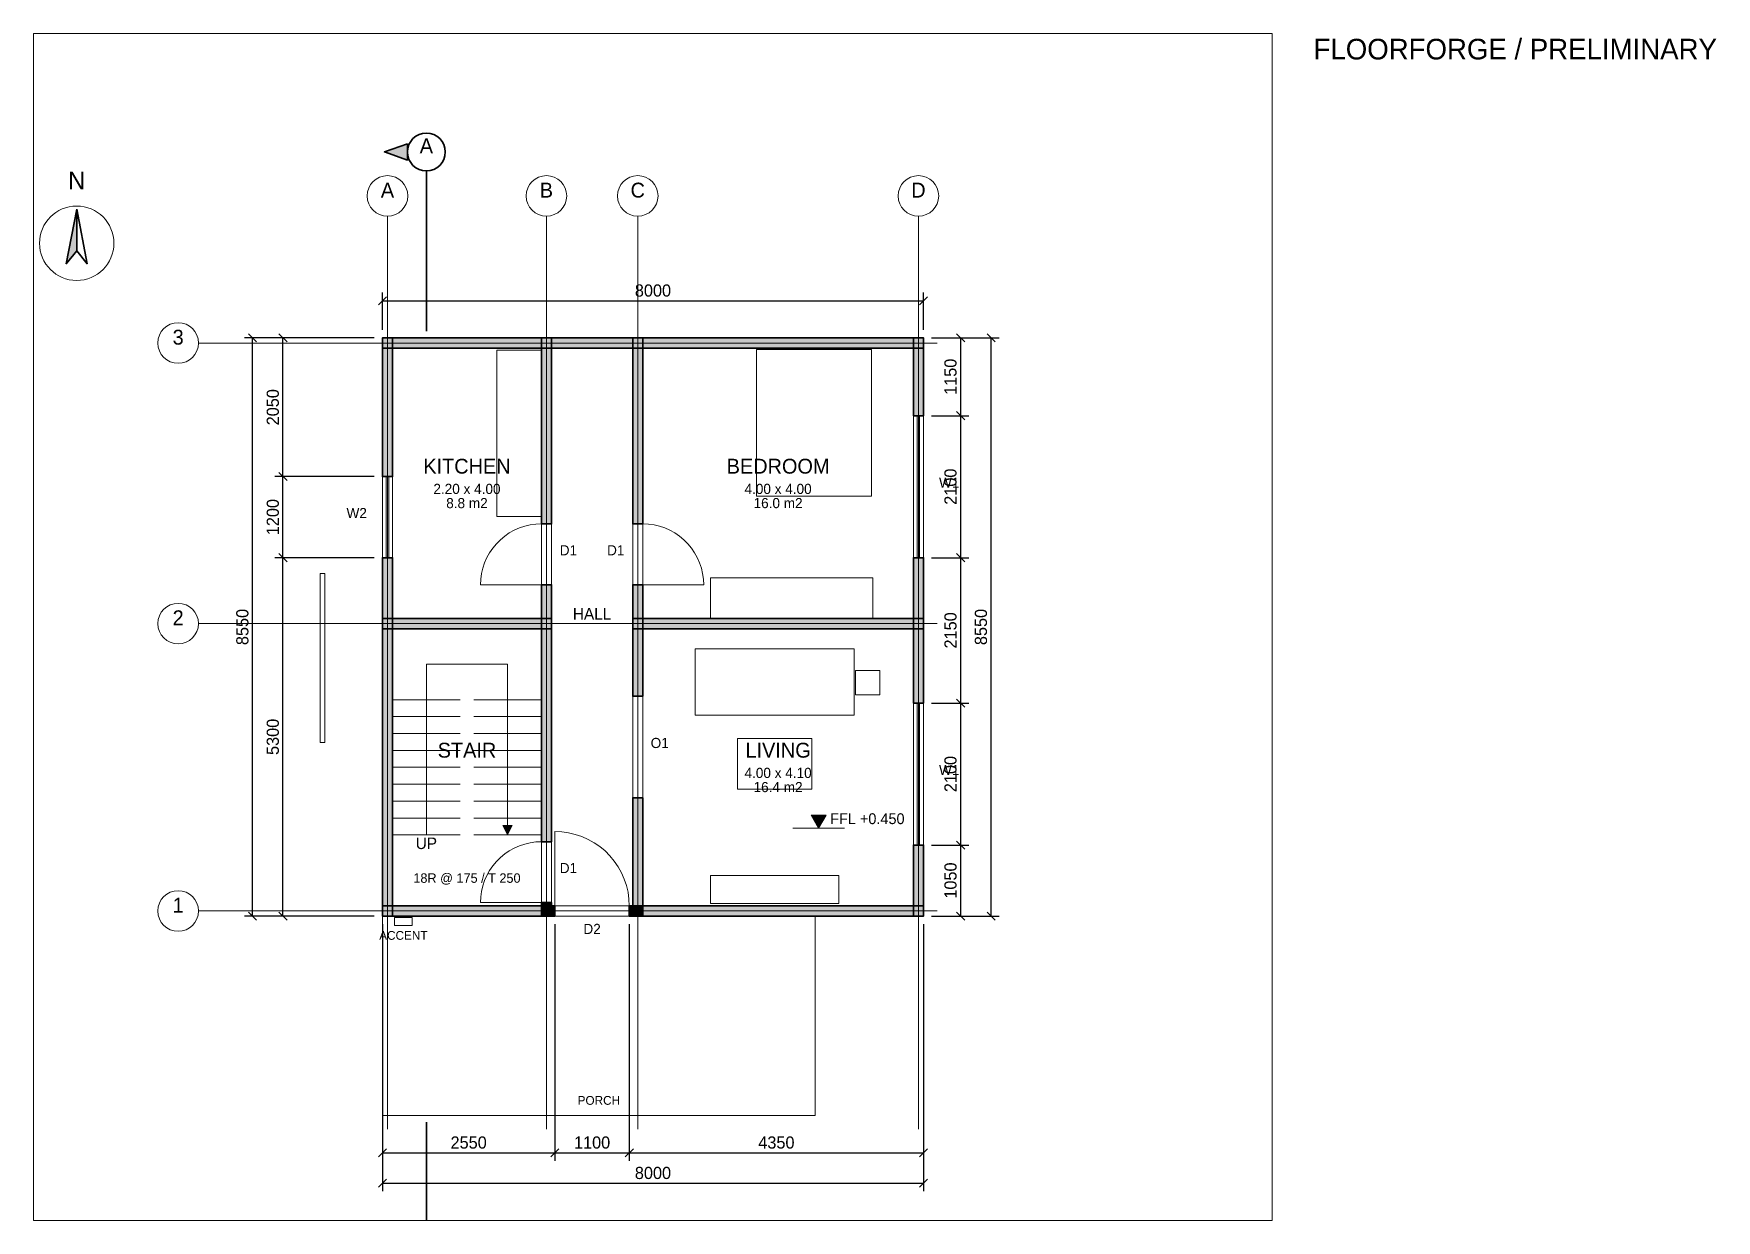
# Paper-space layout 'GROUND' of a CAD drawing. Header units: millimetres. Extents: x 20 to 346, y 30 to 260.
# The model-space entities are those that its viewports show. They can reach past a viewport. Long polylines and large blocks are cut down to what shows.
import ezdxf
from ezdxf.enums import TextEntityAlignment as Align

# ---------------------------------------------------------------- set-up
doc = ezdxf.new("R2010")
doc.units = ezdxf.units.MM
for name, color, linetype, lineweight in [('A-ANNO', 7, 'Continuous', 18), ('A-DIMS', 7, 'Continuous', 13), ('A-DOOR', 3, 'Continuous', 18), ('A-EXT', 30, 'Continuous', 18), ('A-FLOR', 8, 'Continuous', 13), ('A-FURN', 8, 'Continuous', 13), ('A-GRID', 8, 'Continuous', 13), ('A-LEVL', 7, 'Continuous', 13), ('A-SECT', 1, 'Continuous', 35), ('A-STAIR', 7, 'Continuous', 18), ('A-TAGS', 1, 'Continuous', 13), ('A-WALL', 7, 'Continuous', 35), ('A-WIND', 4, 'Continuous', 18)]:
    doc.layers.add(name, color=color, linetype=linetype, lineweight=lineweight)
doc.dimstyles.new('FF-ARCH', dxfattribs={"dimtxt": 180, "dimasz": 90, "dimexe": 120, "dimexo": 120, "dimgap": 60, "dimtad": 1, "dimdec": 0, "dimtsz": 60, "dimcen": 2.5, "dimazin": 3, "dimtfac": 1, "dimtmove": 0, "dimatfit": 3})

msp = doc.modelspace()

# ---------------------------------------------------------------- hatches: boundary and pattern name
at = {"layer": 'A-LEVL'}
msp.add_hatch(color=7, dxfattribs=at).paths.add_polyline_path([(6340, 1490), (6560, 1490), (6450, 1300)])
at = {"layer": 'A-SECT'}
msp.add_hatch(color=7, dxfattribs=at).paths.add_polyline_path([(370, 11420), (30, 11300), (370, 11180)])
at = {"layer": 'A-STAIR'}
msp.add_hatch(color=7, dxfattribs=at).paths.add_polyline_path([(1780, 1340), (1920, 1340), (1850, 1200)])
at = {"layer": 'A-WALL'}
for points in [[(-4520, 10456), (-4674, 9647.5), (-4520, 9840)], [(0, 8550), (150, 8550), (150, 6500), (0, 6500), (0, 8475), (0, 8550)], [(2425, 8550), (2500, 8550), (2500, 8400), (75, 8400), (0, 8400), (0, 8550), (2425, 8550)], [(2350, 8550), (2500, 8550), (2500, 5800), (2350, 5800), (2350, 8475), (2350, 8550)], [(3775, 8550), (3850, 8550), (3850, 8400), (2425, 8400), (2350, 8400), (2350, 8550), (3775, 8550)], [(3700, 8550), (3850, 8550), (3850, 5800), (3700, 5800), (3700, 8475), (3700, 8550)], [(7925, 8550), (8000, 8550), (8000, 8400), (3775, 8400), (3700, 8400), (3700, 8550), (7925, 8550)], [(7850, 8550), (8000, 8550), (8000, 7400), (7850, 7400), (7850, 8475), (7850, 8550)], [(150, 4325), (150, 4250), (0, 4250), (0, 5300), (150, 5300), (150, 4325)], [(8000, 4325), (8000, 4250), (7850, 4250), (7850, 5300), (8000, 5300), (8000, 4325)], [(2500, 4325), (2500, 4250), (2350, 4250), (2350, 4900), (2500, 4900), (2500, 4325)], [(3850, 4325), (3850, 4250), (3700, 4250), (3700, 4900), (3850, 4900), (3850, 4325)], [(0, 4325), (0, 4400), (150, 4400), (150, 75), (150, 0), (0, 0), (0, 4325)], [(2425, 4400), (2500, 4400), (2500, 4250), (75, 4250), (0, 4250), (0, 4400), (2425, 4400)], [(2350, 4400), (2500, 4400), (2500, 1100), (2350, 1100), (2350, 4325), (2350, 4400)], [(3700, 4400), (3850, 4400), (3850, 3250), (3700, 3250), (3700, 4325), (3700, 4400)], [(7925, 4400), (8000, 4400), (8000, 4250), (3775, 4250), (3700, 4250), (3700, 4400), (7925, 4400)], [(7850, 4400), (8000, 4400), (8000, 3150), (7850, 3150), (7850, 4325), (7850, 4400)], [(3850, 75), (3850, 0), (3700, 0), (3700, 1750), (3850, 1750), (3850, 75)], [(8000, 75), (8000, 0), (7850, 0), (7850, 1050), (8000, 1050), (8000, 75)], [(2425, 150), (2500, 150), (2500, 0), (75, 0), (0, 0), (0, 150), (2425, 150)], [(2500, 75), (2500, 0), (2350, 0), (2350, 200), (2500, 200), (2500, 75)], [(2425, 0), (2350, 0), (2350, 150), (2550, 150), (2550, 0), (2425, 0)], [(3850, 150), (3850, 0), (3650, 0), (3650, 150), (3775, 150), (3850, 150)], [(7925, 150), (8000, 150), (8000, 0), (3775, 0), (3700, 0), (3700, 150), (7925, 150)]]:
    msp.add_hatch(color=7, dxfattribs=at).paths.add_polyline_path(points)

# ---------------------------------------------------------------- linework, layer by layer
at = {"layer": 'A-ANNO'}
msp.add_circle((-4520, 9950), 550, dxfattribs=at)
at = {"layer": 'A-DOOR'}
for p, q in [((2350, 4900), (1450, 4900)), ((3850, 4900), (4750, 4900)), ((3700, 1750), (3700, 3250)), ((3850, 1750), (3850, 3250)), ((2550, 150), (2550, 1250)), ((2350, 200), (1450, 200))]:
    msp.add_line(p, q, dxfattribs=at)
for points in [[(2350, 5800), (2267, 5796.2), (2184.6, 5784.7), (2103.7, 5765.6), (2024.9, 5739.2), (1948.8, 5705.6), (1876.2, 5665.2), (1807.6, 5618.2), (1743.7, 5565.1), (1684.9, 5506.3), (1631.8, 5442.4), (1584.8, 5373.8), (1544.4, 5301.2), (1510.8, 5225.1), (1484.4, 5146.3), (1465.3, 5065.4), (1453.8, 4983), (1450, 4900)], [(3850, 5800), (3933, 5796.2), (4015.4, 5784.7), (4096.3, 5765.6), (4175.1, 5739.2), (4251.2, 5705.6), (4323.8, 5665.2), (4392.4, 5618.2), (4456.3, 5565.1), (4515.1, 5506.3), (4568.2, 5442.4), (4615.2, 5373.8), (4655.6, 5301.2), (4689.2, 5225.1), (4715.6, 5146.3), (4734.7, 5065.4), (4746.2, 4983), (4750, 4900)], [(3650, 150), (3645.3, 251.5), (3631.3, 352.1), (3608, 451), (3575.7, 547.4), (3534.7, 640.3), (3485.2, 729.1), (3427.8, 812.9), (3362.9, 891.1), (3291.1, 962.9), (3212.9, 1027.8), (3129.1, 1085.2), (3040.3, 1134.7), (2947.4, 1175.7), (2851, 1208), (2752.1, 1231.3), (2651.5, 1245.3), (2550, 1250)], [(2350, 1100), (2267, 1096.2), (2184.6, 1084.7), (2103.7, 1065.6), (2024.9, 1039.2), (1948.8, 1005.6), (1876.2, 965.2), (1807.6, 918.2), (1743.7, 865.1), (1684.9, 806.3), (1631.8, 742.4), (1584.8, 673.8), (1544.4, 601.2), (1510.8, 525.1), (1484.4, 446.3), (1465.3, 365.4), (1453.8, 283), (1450, 200)]]:
    msp.add_lwpolyline(points, dxfattribs=at)
at = {"layer": 'A-EXT'}
for points in [[(-920, 2565), (-850, 2565), (-850, 5065), (-920, 5065)], [(0, -2950), (6400, -2950), (6400, 0), (0, 0)], [(180, -140), (440, -140), (440, -20), (180, -20)]]:
    msp.add_lwpolyline(points, close=True, dxfattribs=at)
at = {"layer": 'A-FLOR'}
for points in [[(3775, 0), (3700, 0), (2500, 0), (2425, 0), (2350, 0), (150, 0), (75, 0), (0, 0), (0, 150), (0, 4250), (0, 4325), (0, 4400), (0, 8400), (0, 8475), (0, 8550), (150, 8550), (2350, 8550), (2425, 8550), (2500, 8550), (3700, 8550), (3775, 8550), (3850, 8550), (7850, 8550), (7925, 8550), (8000, 8550), (8000, 8400), (8000, 4400), (8000, 4325), (8000, 4250), (8000, 150), (8000, 75), (8000, 0), (7850, 0), (3850, 0), (3775, 0)], [(150, 4400), (2350, 4400), (2350, 8400), (150, 8400)], [(2500, 150), (3700, 150), (3700, 8400), (2500, 8400)], [(3850, 4400), (7850, 4400), (7850, 8400), (3850, 8400)], [(150, 150), (2350, 150), (2350, 4250), (150, 4250)], [(3850, 150), (7850, 150), (7850, 4250), (3850, 4250)]]:
    msp.add_lwpolyline(points, close=True, dxfattribs=at)
at = {"layer": 'A-FURN'}
for points in [[(2345, 5910), (2345, 8370), (1690, 8370), (1690, 5910)], [(7230, 6210), (7230, 8380), (5530, 8380), (5530, 6210)], [(7250, 4400), (7250, 5000), (4850, 5000), (4850, 4400)], [(6975, 2970), (6975, 3950), (4625, 3950), (4625, 2970)], [(7355, 3270), (7355, 3630), (6995, 3630), (6995, 3270)], [(6350, 1875), (6350, 2625), (5250, 2625), (5250, 1875)], [(6750, 185), (6750, 600), (4850, 600), (4850, 185)]]:
    msp.add_lwpolyline(points, close=True, dxfattribs=at)
at = {"layer": 'A-GRID'}
for p, q in [((75, -3150), (75, 10350)), ((2425, -3150), (2425, 10350)), ((3775, -3150), (3775, 10350)), ((7925, -3150), (7925, 10350)), ((-2720, 8475), (8200, 8475)), ((-2720, 4325), (8200, 4325)), ((-2720, 75), (8200, 75))]:
    msp.add_line(p, q, dxfattribs=at)
for centre in [(75, 10650), (2425, 10650), (3775, 10650), (7925, 10650), (-3020, 8475), (-3020, 4325), (-3020, 75)]:
    msp.add_circle(centre, 300, dxfattribs=at)
at = {"layer": 'A-LEVL'}
msp.add_line((6070, 1300), (6830, 1300), dxfattribs=at)
msp.add_lwpolyline([(6340, 1490), (6560, 1490), (6450, 1300)], close=True, dxfattribs=at)
at = {"layer": 'A-SECT'}
for p, q in [((650, 10720), (650, 11020)), ((650, 8650), (650, 10720)), ((650, -3050), (650, -4520)), ((650, -4520), (650, -4820))]:
    msp.add_line(p, q, dxfattribs=at)
msp.add_lwpolyline([(370, 11420), (30, 11300), (370, 11180)], close=True, dxfattribs=at)
msp.add_circle((650, 11300), 280, dxfattribs=at)
at = {"layer": 'A-STAIR'}
for p, q in [((150, 3200), (1150, 3200)), ((1350, 3200), (2350, 3200)), ((150, 2950), (1150, 2950)), ((1350, 2950), (2350, 2950)), ((150, 2700), (1150, 2700)), ((1350, 2700), (2350, 2700)), ((150, 2450), (1150, 2450)), ((1350, 2450), (2350, 2450)), ((150, 2200), (1150, 2200)), ((1350, 2200), (2350, 2200)), ((150, 1950), (1150, 1950)), ((1350, 1950), (2350, 1950)), ((150, 1700), (1150, 1700)), ((1350, 1700), (2350, 1700)), ((150, 1450), (1150, 1450)), ((1350, 1450), (2350, 1450)), ((150, 1200), (1150, 1200)), ((1350, 1200), (2350, 1200))]:
    msp.add_line(p, q, dxfattribs=at)
msp.add_lwpolyline([(650, 1200), (650, 3725), (1850, 3725), (1850, 1200)], dxfattribs=at)
msp.add_lwpolyline([(1780, 1340), (1920, 1340), (1850, 1200)], close=True, dxfattribs=at)
at = {"layer": 'A-WALL'}
for points in [[(-4520, 10456), (-4674, 9647.5), (-4520, 9840)], [(-4520, 10456), (-4366, 9647.5), (-4520, 9840)], [(0, 8550), (150, 8550), (150, 6500), (0, 6500), (0, 8475), (0, 8550)], [(2425, 8550), (2500, 8550), (2500, 8400), (75, 8400), (0, 8400), (0, 8550), (2425, 8550)], [(2350, 8550), (2500, 8550), (2500, 5800), (2350, 5800), (2350, 8475), (2350, 8550)], [(3775, 8550), (3850, 8550), (3850, 8400), (2425, 8400), (2350, 8400), (2350, 8550), (3775, 8550)], [(3700, 8550), (3850, 8550), (3850, 5800), (3700, 5800), (3700, 8475), (3700, 8550)], [(7925, 8550), (8000, 8550), (8000, 8400), (3775, 8400), (3700, 8400), (3700, 8550), (7925, 8550)], [(7850, 8550), (8000, 8550), (8000, 7400), (7850, 7400), (7850, 8475), (7850, 8550)], [(150, 4325), (150, 4250), (0, 4250), (0, 5300), (150, 5300), (150, 4325)], [(8000, 4325), (8000, 4250), (7850, 4250), (7850, 5300), (8000, 5300), (8000, 4325)], [(2500, 4325), (2500, 4250), (2350, 4250), (2350, 4900), (2500, 4900), (2500, 4325)], [(3850, 4325), (3850, 4250), (3700, 4250), (3700, 4900), (3850, 4900), (3850, 4325)], [(0, 4325), (0, 4400), (150, 4400), (150, 75), (150, 0), (0, 0), (0, 4325)], [(2425, 4400), (2500, 4400), (2500, 4250), (75, 4250), (0, 4250), (0, 4400), (2425, 4400)], [(2350, 4400), (2500, 4400), (2500, 1100), (2350, 1100), (2350, 4325), (2350, 4400)], [(3700, 4400), (3850, 4400), (3850, 3250), (3700, 3250), (3700, 4325), (3700, 4400)], [(7925, 4400), (8000, 4400), (8000, 4250), (3775, 4250), (3700, 4250), (3700, 4400), (7925, 4400)], [(7850, 4400), (8000, 4400), (8000, 3150), (7850, 3150), (7850, 4325), (7850, 4400)], [(3850, 75), (3850, 0), (3700, 0), (3700, 1750), (3850, 1750), (3850, 75)], [(8000, 75), (8000, 0), (7850, 0), (7850, 1050), (8000, 1050), (8000, 75)], [(2425, 150), (2500, 150), (2500, 0), (75, 0), (0, 0), (0, 150), (2425, 150)], [(2500, 75), (2500, 0), (2350, 0), (2350, 200), (2500, 200), (2500, 75)], [(2425, 0), (2350, 0), (2350, 150), (2550, 150), (2550, 0), (2425, 0)], [(3850, 150), (3850, 0), (3650, 0), (3650, 150), (3775, 150), (3850, 150)], [(7925, 150), (8000, 150), (8000, 0), (3775, 0), (3700, 0), (3700, 150), (7925, 150)]]:
    msp.add_lwpolyline(points, close=True, dxfattribs=at)
at = {"layer": 'A-WIND'}
for p, q in [((7850, 5300), (7850, 7400)), ((8000, 7400), (7850, 7400)), ((7907, 5300), (7907, 7400)), ((7943, 5300), (7943, 7400)), ((8000, 5300), (8000, 7400)), ((0, 5300), (0, 6500)), ((0, 6500), (150, 6500)), ((57, 5300), (57, 6500)), ((93, 5300), (93, 6500)), ((150, 5300), (150, 6500)), ((0, 5300), (150, 5300)), ((8000, 5300), (7850, 5300)), ((7850, 1050), (7850, 3150)), ((8000, 3150), (7850, 3150)), ((7907, 1050), (7907, 3150)), ((7943, 1050), (7943, 3150)), ((8000, 1050), (8000, 3150)), ((8000, 1050), (7850, 1050))]:
    msp.add_line(p, q, dxfattribs=at)

# ---------------------------------------------------------------- texts
at = {"layer": 'A-ANNO'}
for s, height, p in [('N', 260, (-4520, 10670)), ('KITCHEN', 220, (1250, 6477)), ('BEDROOM', 220, (5850, 6477)), ('2.20 x 4.00', 150, (1250, 6197.5)), ('4.00 x 4.00', 150, (5850, 6197.5)), ('8.8 m2', 150, (1250, 5987.5)), ('16.0 m2', 150, (5850, 5987.5)), ('HALL', 170, (3100, 4334.5)), ('STAIR', 220, (1250, 2277)), ('LIVING', 220, (5850, 2277)), ('4.00 x 4.10', 150, (5850, 1997.5)), ('16.4 m2', 150, (5850, 1787.5))]:
    msp.add_text(s, height=height, dxfattribs=at).set_placement(p, align=Align.BOTTOM_CENTER)
at = {"layer": 'A-EXT'}
for s, p in [('ACCENT', (310, -390)), ('PORCH', (3200, -2830))]:
    msp.add_text(s, height=130, dxfattribs=at).set_placement(p, align=Align.BOTTOM_CENTER)
at = {"layer": 'A-GRID'}
for s, p in [('A', (75, 10560)), ('B', (2425, 10560)), ('C', (3775, 10560)), ('D', (7925, 10560)), ('3', (-3020, 8385)), ('2', (-3020, 4235)), ('1', (-3020, -15))]:
    msp.add_text(s, height=220, dxfattribs=at).set_placement(p, align=Align.BOTTOM_CENTER)
at = {"layer": 'A-LEVL'}
msp.add_text('FFL +0.450', height=160, dxfattribs=at).set_placement((6620, 1360))
at = {"layer": 'A-SECT'}
msp.add_text('A', height=220, dxfattribs=at).set_placement((650, 11215), align=Align.BOTTOM_CENTER)
at = {"layer": 'A-STAIR'}
for s, height, p in [('UP', 170, (650, 940)), ('18R @ 175 / T 250', 140, (1250, 450))]:
    msp.add_text(s, height=height, dxfattribs=at).set_placement(p, align=Align.BOTTOM_CENTER)
at = {"layer": 'A-TAGS'}
for s, p in [('W1', (8380, 6290)), ('W2', (-380, 5840)), ('D1', (2750, 5290)), ('D1', (3450, 5290)), ('O1', (4100, 2440)), ('W1', (8380, 2040)), ('D1', (2750, 590)), ('D2', (3100, -310))]:
    msp.add_text(s, height=150, dxfattribs=at).set_placement(p, align=Align.BOTTOM_CENTER)

# ---------------------------------------------------------------- dimensions: what is measured, and where the dimension line sits
at = {"layer": 'A-DIMS'}
for base, p1, p2 in [((0, 9100), (0, 8550), (8000, 8550)), ((0, -3500), (0, 0), (2550, 0)), ((0, -3950), (0, 0), (8000, 0)), ((2550, -3500), (2550, 0), (3650, 0)), ((3650, -3500), (3650, 0), (8000, 0))]:
    msp.add_linear_dim(base=base, p1=p1, p2=p2, dimstyle='FF-ARCH', dxfattribs=at).render()
for base, p1, p2 in [((-1920, 0), (0, 0), (0, 8550)), ((-1470, 6500), (0, 6500), (0, 8550)), ((8550, 7400), (8000, 7400), (8000, 8550)), ((9000, 0), (8000, 0), (8000, 8550)), ((8550, 5300), (8000, 5300), (8000, 7400)), ((-1470, 5300), (0, 5300), (0, 6500)), ((-1470, 0), (0, 0), (0, 5300)), ((8550, 3150), (8000, 3150), (8000, 5300)), ((8550, 1050), (8000, 1050), (8000, 3150)), ((8550, 0), (8000, 0), (8000, 1050))]:
    msp.add_linear_dim(base=base, p1=p1, p2=p2, angle=90, dimstyle='FF-ARCH', dxfattribs=at).render()

psp = doc.layouts.new('GROUND')

# ---------------------------------------------------------------- texts
psp.add_text('FLOORFORGE / PRELIMINARY', height=4).set_placement((268, 255))

# ---------------------------------------------------------------- viewports
at = {"layer": 'VIEWPORTS'}
psp.add_viewport(center=(140, 145), size=(240, 230), view_center_point=(4000, 4275), view_height=17550, dxfattribs=at)

doc.saveas('drawing.dxf')
